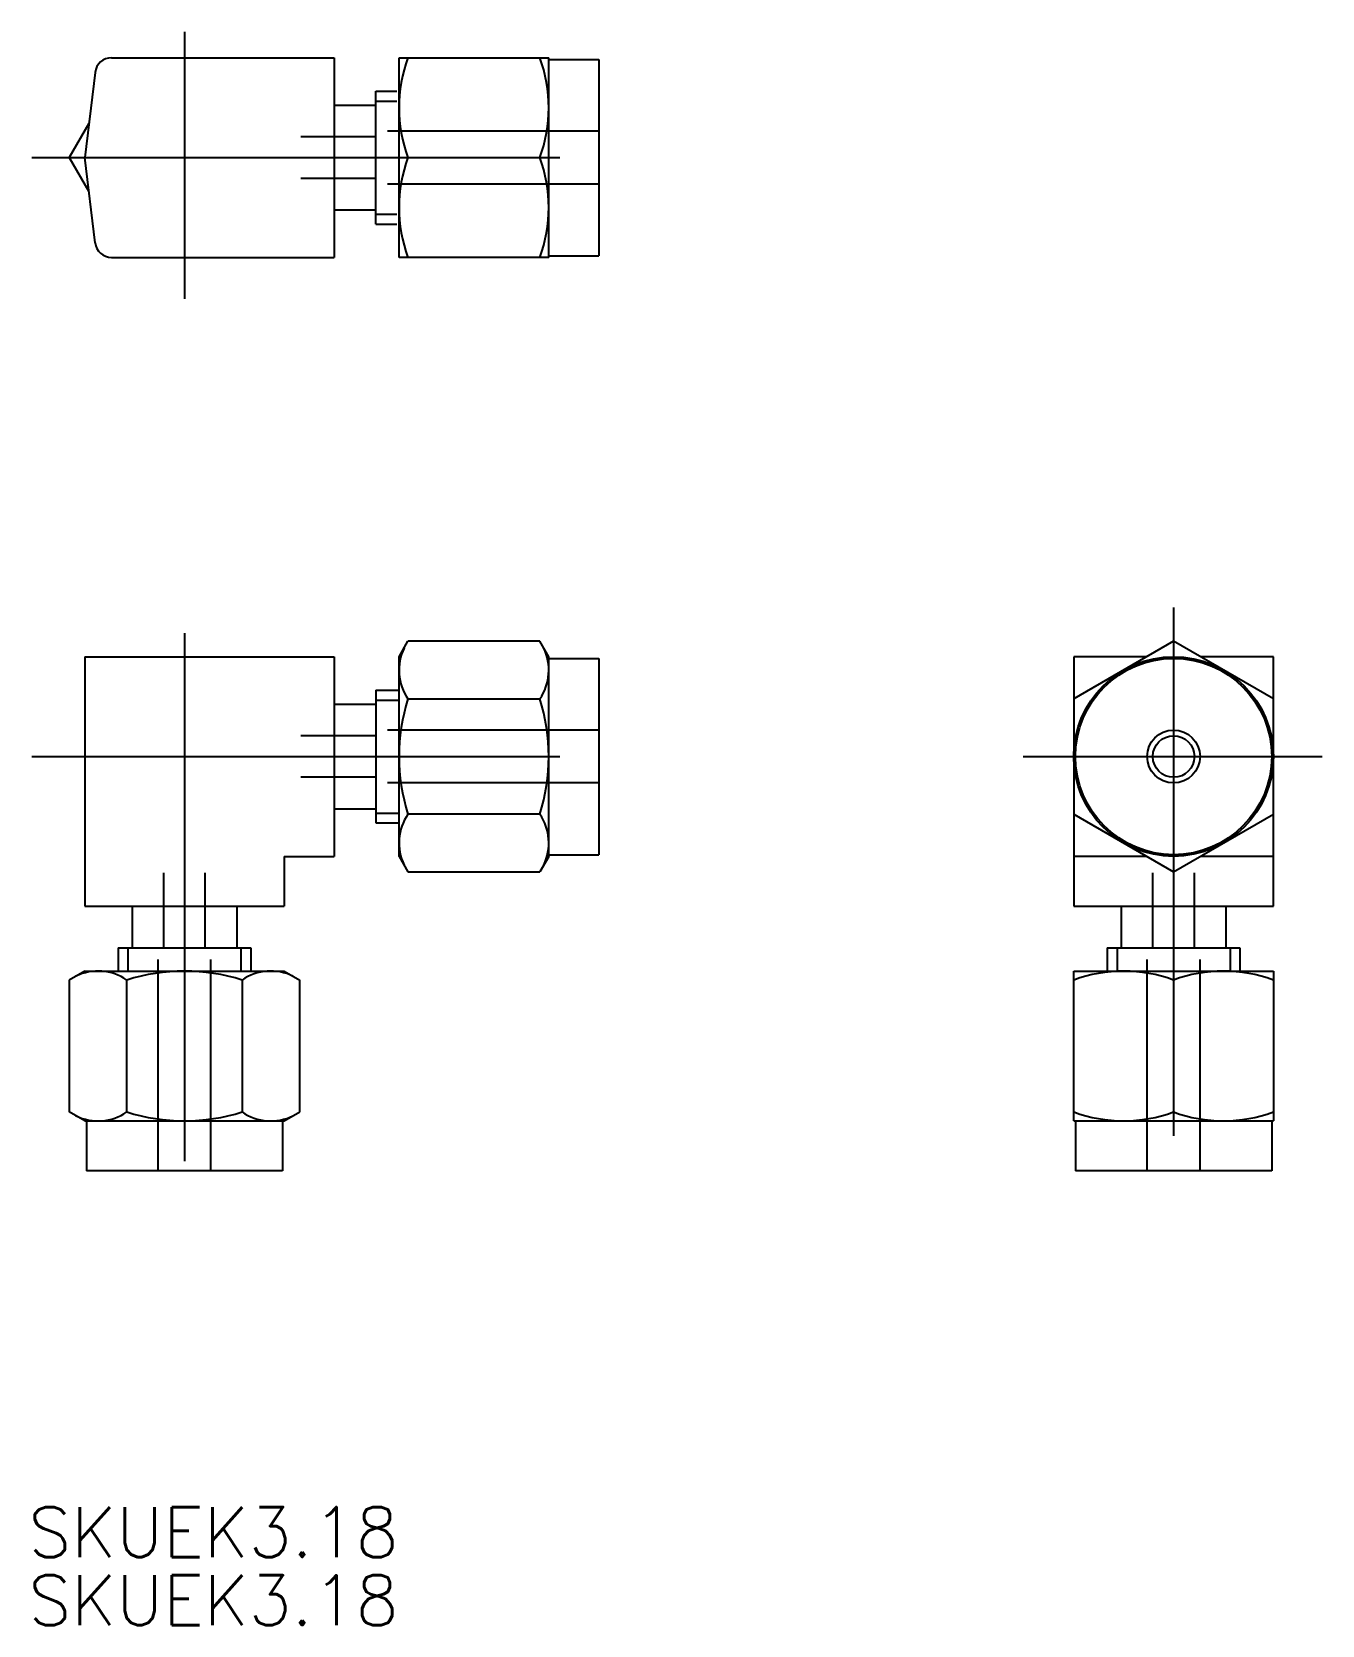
# Model space of a CAD drawing. Extents: x -9.2 to 68.4, y -52.2 to 43.6.
import ezdxf

# ---------------------------------------------------------------- set-up
doc = ezdxf.new("R2010")
doc.units = 0
doc.linetypes.add('CENTER', pattern=[50.8, 31.75, -6.35, 6.35, -6.35])
doc.linetypes.add('DASHED', pattern=[19.05, 12.7, -6.35])
doc.layers.get('0').update_dxf_attribs({"linetype": 'CONTINUOUS'})
doc.layers.add('CENTER', color=1, linetype='CENTER')
doc.styles.get("Standard").update_dxf_attribs({"font": 'txt.shx', "height": 3, "bigfont": 'bigfont.shx'})

# ---------------------------------------------------------------- blocks, each defined once
blk = doc.blocks.new('*U10')
at = {"color": 7, "linetype": 'CONTINUOUS'}
blk.add_text('SKUEK3.18', height=3, dxfattribs=at).set_placement((-9.381, -48.117))
blk = doc.blocks.new('*U11')
at = {"color": 7, "linetype": 'CONTINUOUS'}
blk.add_text('SKUEK3.18', height=3, dxfattribs=at).set_placement((-9.381, -52.21))

msp = doc.modelspace()

# ---------------------------------------------------------------- linework, layer by layer
at = {"color": 7, "linetype": 'CONTINUOUS'}
for p, q in [((-4.379, 42), (9, 42)), ((9, 42), (9, 30)), ((12.9, 30), (12.9, 42)), ((12.9, 42), (21.9, 42)), ((21.9, 30), (21.9, 42)), ((21.9, 41.9), (24.9, 41.9)), ((24.9, 41.9), (24.9, 30.1)), ((-5.371, 41.122), (-6, 36)), ((11.5, 39.991), (12.772, 39.991)), ((11.5, 32.008), (11.5, 39.991)), ((9, 39.15), (11.5, 39.15)), ((-5.749, 38.042), (-6.928, 36)), ((-6.928, 36), (-5.749, 33.958)), ((-5.371, 30.878), (-6, 36)), ((12.591, 36), (21.591, 36)), ((13.436, 36), (21.364, 36)), ((9, 32.85), (11.5, 32.85)), ((11.5, 32.008), (12.772, 32.008)), ((-4.379, 30), (9, 30)), ((21.9, 30), (12.9, 30)), ((21.9, 30.1), (24.9, 30.1)), ((12.9, 6), (13.436, 6.928)), ((21.364, 6.928), (13.436, 6.928)), ((21.9, 6), (21.364, 6.928)), ((59.463, 6.928), (53.463, 3.464)), ((65.463, 3.464), (59.463, 6.928)), ((-6, 6), (9, 6)), ((-6, 6), (-6, -9)), ((9, 6), (9, -6)), ((12.9, -6), (12.9, 6)), ((21.9, -6), (21.9, 6)), ((21.9, 5.9), (24.9, 5.9)), ((24.9, 5.9), (24.9, -5.9)), ((53.463, 6), (53.463, -9)), ((57.855, 6), (53.463, 6)), ((65.463, 6), (61.071, 6)), ((65.463, -9), (65.463, 6)), ((11.5, 3.991), (12.9, 3.991)), ((11.5, 3.991), (11.5, -3.992)), ((9, 3.15), (11.5, 3.15)), ((13.436, 3.464), (21.364, 3.464)), ((9, -3.15), (11.5, -3.15)), ((21.364, -3.464), (13.436, -3.464)), ((53.463, -3.464), (59.463, -6.928)), ((59.463, -6.928), (65.463, -3.464)), ((11.5, -3.992), (12.9, -3.992)), ((6, -6), (6, -9)), ((6, -6), (9, -6)), ((12.9, -6), (13.436, -6.928)), ((21.9, -6), (21.364, -6.928)), ((21.9, -5.9), (24.9, -5.9)), ((57.855, -6), (53.463, -6)), ((65.463, -6), (61.071, -6)), ((13.436, -6.928), (21.364, -6.928)), ((-6, -9), (6, -9)), ((-3.15, -9), (-3.15, -11.5)), ((3.15, -9), (3.15, -11.5)), ((53.463, -9), (65.463, -9)), ((56.313, -9), (56.313, -11.5)), ((62.613, -9), (62.613, -11.5)), ((-3.992, -11.5), (-3.992, -12.9)), ((-3.992, -11.5), (3.991, -11.5)), ((3.991, -11.5), (3.991, -12.9)), ((55.472, -11.5), (63.455, -11.5)), ((55.472, -11.5), (55.472, -12.9)), ((63.455, -11.5), (63.455, -12.9)), ((-6, -12.9), (-6.928, -13.436)), ((-6, -12.9), (6, -12.9)), ((6, -12.9), (6.928, -13.436)), ((53.463, -12.9), (65.463, -12.9)), ((53.463, -21.9), (53.463, -12.9)), ((65.463, -12.9), (65.463, -21.9)), ((-6.928, -13.436), (-6.928, -21.364)), ((-3.464, -21.364), (-3.464, -13.436)), ((3.464, -13.436), (3.464, -21.364)), ((6.928, -21.364), (6.928, -13.436)), ((59.463, -13.436), (59.463, -21.364)), ((-6, -21.9), (-6.928, -21.364)), ((-6, -21.9), (6, -21.9)), ((-5.9, -21.9), (-5.9, -24.9)), ((5.9, -21.9), (5.9, -24.9)), ((6, -21.9), (6.928, -21.364)), ((53.463, -21.9), (65.463, -21.9)), ((53.563, -21.9), (53.563, -24.9)), ((65.363, -21.9), (65.363, -24.9)), ((5.9, -24.9), (-5.9, -24.9)), ((65.363, -24.9), (53.563, -24.9))]:
    msp.add_line(p, q, dxfattribs=at)
at = {"color": 3, "linetype": 'CONTINUOUS'}
for p, q in [((11.5, 39.396), (12.772, 39.396)), ((11.5, 32.604), (12.772, 32.604)), ((11.5, 3.396), (12.9, 3.396)), ((11.5, -3.396), (12.9, -3.396)), ((-3.396, -11.5), (-3.396, -12.9)), ((3.396, -11.5), (3.396, -12.9)), ((56.067, -11.5), (56.067, -12.9)), ((62.859, -11.5), (62.859, -12.9))]:
    msp.add_line(p, q, dxfattribs=at)
at = {"color": 3, "linetype": 'DASHED'}
for p, q in [((24.9, 37.59), (11.5, 37.59)), ((11.5, 37.25), (7, 37.25)), ((11.5, 34.75), (7, 34.75)), ((24.9, 34.41), (11.5, 34.41)), ((11.5, 1.25), (7, 1.25)), ((24.9, 1.59), (11.5, 1.59)), ((11.5, -1.25), (7, -1.25)), ((24.9, -1.59), (11.5, -1.59)), ((-1.25, -11.5), (-1.25, -7)), ((1.25, -11.5), (1.25, -7)), ((58.213, -11.5), (58.213, -7)), ((60.713, -11.5), (60.713, -7)), ((-1.59, -24.9), (-1.59, -11.5)), ((1.59, -24.9), (1.59, -11.5)), ((57.873, -24.9), (57.873, -11.5)), ((61.053, -24.9), (61.053, -11.5))]:
    msp.add_line(p, q, dxfattribs=at)
at = {"color": 7, "linetype": 'CONTINUOUS'}
for radius in [6, 5.9, 1.59, 1.25]:
    msp.add_circle((59.463, 0), radius, dxfattribs=at)
for centre, radius, start, end in [((-4.379, 41), 1, 90, 173), ((21.565, 39), 8.665, 159.74384, 200.25616), ((13.235, 39), 8.665, 339.74384, 20.25616), ((21.565, 33), 8.665, 159.74384, 200.25616), ((13.235, 33), 8.665, 339.74384, 20.25616), ((-4.379, 31), 1, 187, 270), ((15.967, 5.196), 3.067, 154.38425, 214.38425), ((18.833, 5.196), 3.067, 325.61575, 25.61575), ((24.364, 0), 11.464, 162.41205, 197.58795), ((10.436, 0), 11.464, 342.41205, 17.58795), ((15.967, -5.196), 3.067, 145.61575, 205.61575), ((18.833, -5.196), 3.067, 334.38425, 34.38425), ((-5.196, -15.967), 3.067, 55.61575, 115.61575), ((0, -24.364), 11.464, 72.41205, 107.58795), ((5.196, -15.967), 3.067, 64.38425, 124.38425), ((56.463, -21.565), 8.665, 69.74384, 110.25616), ((62.463, -21.565), 8.665, 69.74384, 110.25616), ((-5.196, -18.833), 3.067, 244.38425, 304.38425), ((0, -10.436), 11.464, 252.41205, 287.58795), ((5.196, -18.833), 3.067, 235.61575, 295.61575), ((56.463, -13.235), 8.665, 249.74384, 290.25616), ((62.463, -13.235), 8.665, 249.74384, 290.25616)]:
    msp.add_arc(centre, radius, start, end, dxfattribs=at)
at = {"layer": 'CENTER', "color": 1, "linetype": 'CENTER'}
for p, q in [((0, 43.557), (0, 27.505)), ((-9.176, 36), (27.432, 36)), ((59.463, 8.953), (59.463, -27.138)), ((0, 7.423), (0, -25.9)), ((-9.176, 0), (27.432, 0)), ((50.424, 0), (68.394, 0))]:
    msp.add_line(p, q, dxfattribs=at)

# ---------------------------------------------------------------- block references
at = {"color": 7, "linetype": 'CONTINUOUS'}
for name in ['*U10', '*U11']:
    msp.add_blockref(name, (0, 0), dxfattribs=at)

doc.saveas('drawing.dxf')
